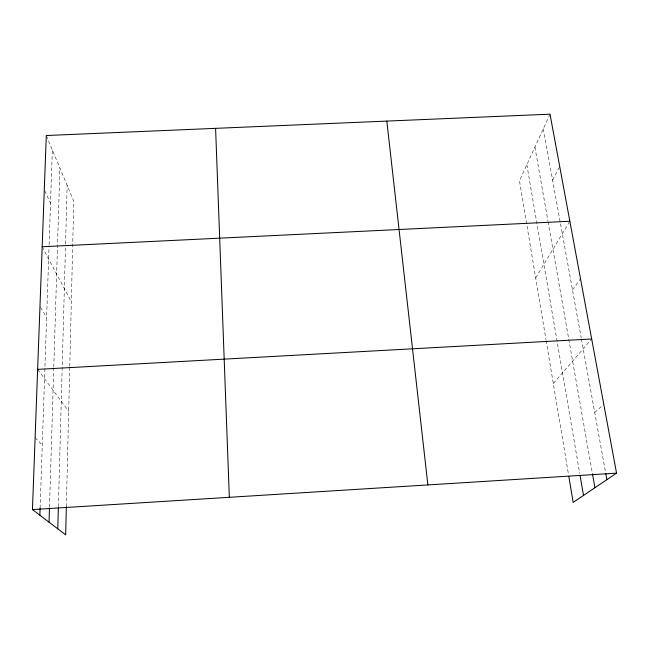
<?xml version="1.0" encoding="UTF-8"?>
<svg xmlns="http://www.w3.org/2000/svg" width="649" height="649" viewBox="0 0 649 649"><rect width="100%" height="100%" fill="white"/><g stroke="black" fill="none" stroke-linecap="round" stroke-linejoin="round"><path stroke-width="0.49" stroke-dasharray="3.25 2.43" d="M66.352 506.715L69.743 367.31M69.767 366.312L73.775 201.255L46.298 135.519M58.394 506.715L65.533 245.006M65.557 243.992L67.155 185.427M49.502 507.039L53.762 368.048M53.794 367.042L59.886 168.034M40.108 508.216L49.073 245.736M49.105 244.722L52.342 149.984M550.011 114.183L519.46 180.779L545.979 339.597M552.599 180.089L559.706 166.477M535.685 277.926L569.854 221.252M572.507 289.933L580.506 278.689M553.313 383.535L591.677 338.973M594.735 412.586L603.789 404.303M35.119 437.58L42.258 445.149M37.642 369.37L68.672 411.263M40.481 307.358L46.623 317.337M42.177 246.75L71.333 301.769M44.7 190.701L50.525 203.186M543.302 128.794L581.228 338.04M581.407 339.021L605.639 472.764M534.922 147.063L547.902 220.733M548.072 221.715L592.294 472.764M526.834 164.7L579.735 473.543M546.142 340.595L568.5 474.508"/><path stroke-width="0.97" d="M66.352 506.715L65.671 534.817L32.45 509.587L46.298 135.519L550.011 114.183L616.55 473.153L573.156 502.423L568.832 476.504M57.785 528.83L58.361 507.721M49.04 522.185L49.47 508.045M39.865 515.217L40.108 508.216M32.45 509.587L616.55 473.153M37.642 369.37L591.677 338.973M42.177 246.75L569.854 221.252M605.817 473.746L606.896 479.668M592.464 473.762L594.93 487.74M580.076 475.53L583.492 495.455M386.82 121.095L427.886 484.925M215.59 128.348L229.332 497.304"/></g></svg>
